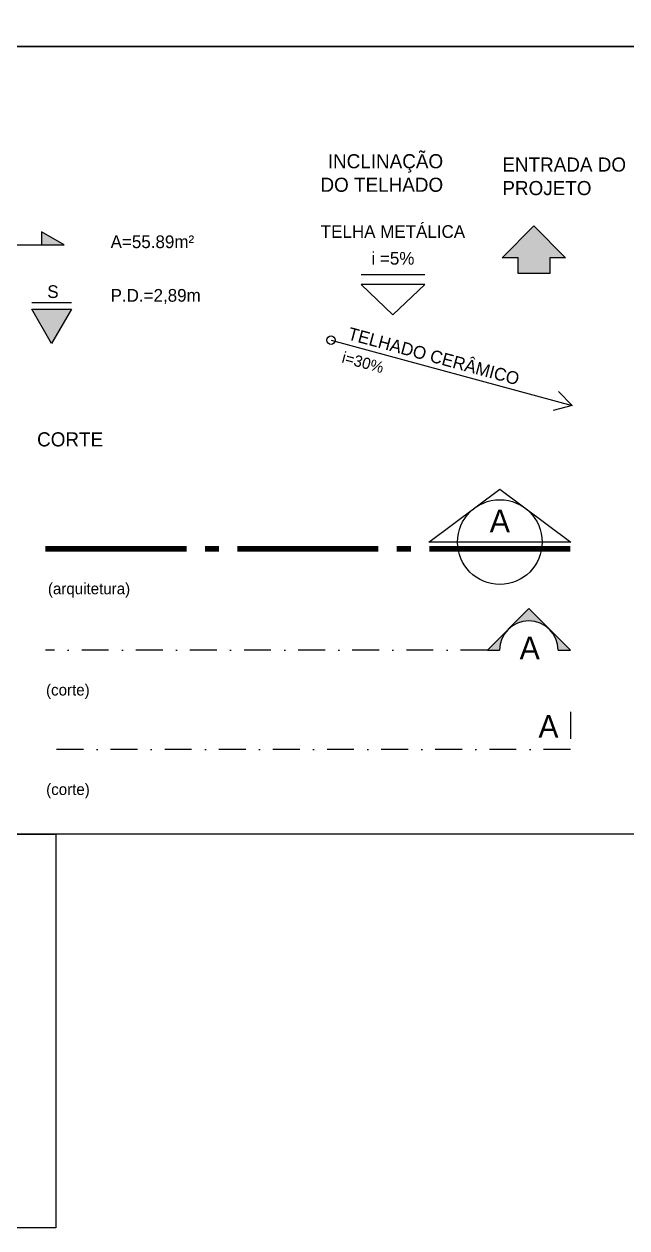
# Model space of a CAD drawing. Header units: centimetres. Extents: x 30244 to 591333, y -111940 to 104227.
# Drawn here: x 40579.7 to 40750.6, y -70797.6 to -70456.4 of the extents above; entities that cross this region are included whole.
import ezdxf
from ezdxf.enums import TextEntityAlignment as Align

# ---------------------------------------------------------------- set-up
doc = ezdxf.new("R2010")
doc.units = ezdxf.units.CM
doc.header["$LTSCALE"] = 4
doc.linetypes.add('DASHDOT', pattern=[25.4, 12.7, -6.35, 0, -6.35])
doc.layers.add('B-CORTE', color=4, linetype='DASHDOT')
doc.layers.add('B-SIMBOLOS', color=2, linetype='Continuous')
doc.layers.add('C-TEXTO-01', color=2, linetype='Continuous', lineweight=20)
doc.styles.add('RSA', font='arial.ttf')
doc.styles.add('S0', font='ERASDEMI.TTF')
doc.styles.add('S2', font='romans.shx', dxfattribs={"height": 0.2})
doc.styles.add('Símbolos', font='ERASLGHT.TTF')

# ---------------------------------------------------------------- blocks, each defined once
blk = doc.blocks.new('*U33')
blk.add_line((-0.45, 0.573), (0.45, 0.573))
blk.add_lwpolyline([(0, 0), (0.45, 0.433), (-0.45, 0.433)], close=True)
at = {"style": 'S2'}
for tag, p in [('COBERTURA', (0, 1.092)), ('INCLINAÇÃO', (0, 0.713))]:
    blk.add_attdef(tag, text='', height=0.2, dxfattribs=at).set_placement(p, align=Align.CENTER)
blk = doc.blocks.new('*U48')
blk.add_line((-1779.84, 292.55), (-1792.34, 292.55))
blk.add_lwpolyline([(-1786.09, 279.72), (-1792.34, 290.55), (-1779.84, 290.55)], close=True)
at = {"layer": 'C-TEXTO-01', "style": 'Símbolos'}
blk.add_text('S', height=4, dxfattribs=at).set_placement((-1787.45, 294.03))
blk = doc.blocks.new('A$C114277C9')
h = blk.add_hatch(color=256)
h.dxf.hatch_style = 1
h.paths.add_polyline_path([(852, 148), (852, 0), (1109, 0)])
for p, q in [((1109, 0), (852, 148)), ((852, 148), (852, 0)), ((0, 0), (1109, 0))]:
    blk.add_line(p, q)
blk = doc.blocks.new('SENTIDO INCL')
for p, q in [((0, 0), (295, 0)), ((295, 0), (275.1, 11.5)), ((295, 0), (275.1, -11.5))]:
    blk.add_line(p, q)
blk.add_circle((0, 0), 5)
at = {"color": 7, "style": 'RSA'}
for tag, p in [('SENTIDO', (17.9, 6)), ('INCLINAÇÃO', (18.3, -22.1))]:
    blk.add_attdef(tag, p, '', height=15, dxfattribs=at)
blk = doc.blocks.new('*U28')
for p, q in [((-0.5, 0.25), (0, 0.75)), ((0, 0.75), (0.5, 0.25)), ((-0.25, 0.25), (-0.5, 0.25)), ((-0.25, 0), (-0.25, 0.25)), ((0.5, 0.25), (0.25, 0.25)), ((0.25, 0.25), (0.25, 0)), ((0.25, 0), (-0.25, 0))]:
    blk.add_line(p, q)
blk = doc.blocks.new('*U40')
blk.add_lwpolyline([(40.25, 5.28), (46.53, 0.6), (33.97, 0.6)], close=True)
at = {"ltscale": 0.7, "const_width": 0.5}
for points in [[(12.5, 0), (0, 0)], [(15.37, 0), (14.12, 0)], [(29.5, 0), (17, 0)], [(32.37, 0), (31.12, 0)], [(46.5, 0), (34, 0)]]:
    blk.add_lwpolyline(points, dxfattribs=at)
blk.add_circle((40.25, 0.6), 3.75)
at = {"style": 'S0'}
blk.add_attdef('LETRA_CORTE', text='', height=2, dxfattribs=at).set_placement((40.25, 2.48), align=Align.MIDDLE_CENTER)
blk = doc.blocks.new('A$C4B335074')
at = {"layer": 'B-CORTE', "linetype": 'Continuous'}
h = blk.add_hatch(color=256, dxfattribs=at)
h.paths.add_polyline_path([(14.71, 14.71), (7.35, 7.35, -0.414214), (22.06, 7.35)])
h.paths.add_polyline_path([(22.06, 7.35, -0.198912), (25.11, 0), (29.42, 0)])
h.paths.add_polyline_path([(7.35, 7.35), (0, 0), (4.31, 0, -0.198912)])
for p, q in [((14.71, 14.71), (0, 0)), ((29.42, 0), (14.71, 14.71)), ((0, 0), (4.31, 0)), ((25.11, 0), (29.42, 0))]:
    blk.add_line(p, q, dxfattribs=at)
at = {"layer": 'B-CORTE', "linetype": 'Continuous', "ltscale": 0.4}
blk.add_arc((14.71, 0), 10.4, 0, 180, dxfattribs=at)

msp = doc.modelspace()

# ---------------------------------------------------------------- hatches: boundary and pattern name
at = {"layer": 'B-SIMBOLOS'}
h = msp.add_hatch(color=256, dxfattribs=at)
h.dxf.hatch_style = 1
h.paths.add_polyline_path([(40724.209, -70513.647), (40715.209, -70522.647), (40719.709, -70522.647), (40719.709, -70527.147), (40728.709, -70527.147), (40728.709, -70522.647), (40733.209, -70522.647)])
h = msp.add_hatch(color=256, dxfattribs=at)
h.dxf.hatch_style = 1
h.paths.add_polyline_path([(40593.099, -70537.213), (40581.849, -70537.213), (40587.474, -70546.956)])

# ---------------------------------------------------------------- linework, layer by layer
at = {"layer": 'B-CORTE', "ltscale": 0.15}
msp.add_line((40711.019, -70633.865), (40585.752, -70633.865), dxfattribs=at)
msp.add_lwpolyline([(40734.552, -70651.351), (40734.552, -70662.05), (40585.752, -70662.05)], dxfattribs=at)
at = {"layer": 'DEFPOINTS', "color": 9}
for points in [[(40300.736, -70183.697), (41020.636, -70183.697), (41020.636, -70462.754), (40300.736, -70462.754)], [(40300.736, -70462.754), (40876.656, -70462.754), (40876.656, -70686), (40300.736, -70686)], [(40300.736, -70686), (40588.696, -70686), (40588.696, -70797.623), (40300.736, -70797.623)]]:
    msp.add_lwpolyline(points, close=True, dxfattribs=at)

# ---------------------------------------------------------------- block references
at = {"layer": 'B-CORTE', "xscale": 0.8000000000001819, "yscale": 0.8000000000001819, "zscale": 0.8000000000001819}
msp.add_blockref('A$C4B335074', (40711.019, -70633.865), dxfattribs=at)
at = {"layer": 'B-SIMBOLOS'}
ref = msp.add_blockref('*U33', (40684.249, -70538.882), dxfattribs=dict(at, xscale=20, yscale=20, zscale=20))
ref.add_attrib('COBERTURA', 'TELHA METÁLICA', dxfattribs={"layer": 'C-TEXTO-01', "height": 3.6, "style": 'Símbolos'}).set_placement((40684.249, -70517.038), align=Align.CENTER)
ref.add_attrib('INCLINAÇÃO', 'i =5%', dxfattribs={"layer": 'C-TEXTO-01', "height": 3.6, "style": 'Símbolos'}).set_placement((40684.249, -70524.621), align=Align.CENTER)
for name, p, xscale, yscale, zscale in [('*U28', (40724.209, -70527.147), 18, 18, 18), ('A$C114277C9', (40563.285, -70519.003), 0.0249999999996362, 0.0249999999996362, 0.0249999999996362), ('*U48', (42194.959, -70798.706), 0.8999999999996362, 0.8999999999996362, 0.8999999999996362)]:
    msp.add_blockref(name, p, dxfattribs=dict(at, xscale=xscale, yscale=yscale, zscale=zscale))
ref = msp.add_blockref('SENTIDO INCL', (40666.692, -70546.036), dxfattribs=dict(at, xscale=0.2399999999923922, yscale=0.2399999999923922, zscale=0.2399999999923922, rotation=344.8662196922697))
ref.add_attrib('INCLINAÇÃO', 'i=30%', (40669.535, -70552.301), dxfattribs={"layer": 'C-TEXTO-01', "height": 3.2, "rotation": 344.86622, "style": 'Símbolos'})
ref.add_attrib('SENTIDO', 'TELHADO CERÂMICO', (40671.208, -70545.775), dxfattribs={"layer": 'C-TEXTO-01', "height": 3.6, "rotation": 344.86622, "style": 'Símbolos'})
ref = msp.add_blockref('*U40', (40585.752, -70605.165), dxfattribs=dict(at, xscale=3.199999999999818, yscale=3.199999999999818, zscale=3.199999999999818))
ref.add_attrib('LETRA_CORTE', 'A', dxfattribs={"layer": 'C-TEXTO-01', "lineweight": -2, "height": 6.4, "style": 'Símbolos'}).set_placement((40714.552, -70597.245), align=Align.MIDDLE_CENTER)

# ---------------------------------------------------------------- texts
at = {"layer": 'C-TEXTO-01', "char_height": 3.6, "attachment_point": 7, "style": 'Símbolos'}
for s, insert in [('A=55.89m²', (40604.216, -70519.991)), ('P.D.=2,89m', (40604.216, -70535.794))]:
    msp.add_mtext(s, dxfattribs=dict(at, insert=insert))
at = {"layer": 'C-TEXTO-01', "char_height": 6.4, "attachment_point": 1, "style": 'Símbolos'}
for insert, width in [((40720.169, -70630.05), 9.95615), ((40725.491, -70652.3), 9.06092)]:
    msp.add_mtext('A', dxfattribs=dict(at, insert=insert, width=width))
at = {"layer": 'DEFPOINTS', "width": 36.10303, "attachment_point": 3, "style": 'Símbolos'}
for s, insert, char_height in [('INCLINAÇÃO\\PDO TELHADO', (40698.479, -70493.314), 4), ('\\pxql;ENTRADA DO\\PPROJETO', (40751.37, -70494.253), 4), ('{\\fAvantGarde Bk BT|b0|i0|c0|p34;CORTE }', (40602.095, -70572.137), 4), ('{\\fAvantGarde Bk BT|b0|i0|c0|p34;(arquitetura)}', (40609.754, -70614.834), 3.2), ('{\\fAvantGarde Bk BT|b0|i0|c0|p34;(corte)}', (40598.277, -70643.534), 3.2), ('{\\fAvantGarde Bk BT|b0|i0|c0|p34;(corte)}', (40598.312, -70671.719), 3.2)]:
    msp.add_mtext(s, dxfattribs=dict(at, insert=insert, char_height=char_height))

doc.saveas('drawing.dxf')
